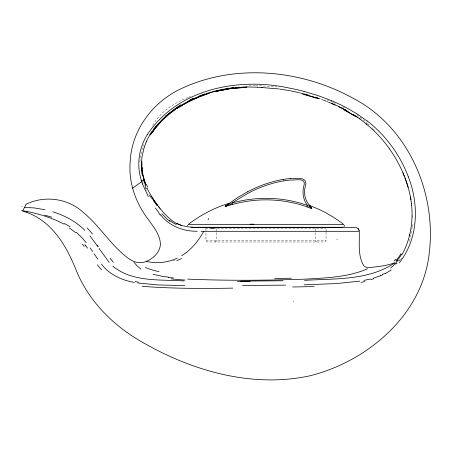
<?xml version="1.0" encoding="UTF-8"?>
<svg xmlns="http://www.w3.org/2000/svg" width="453" height="453" viewBox="0 0 453 453"><rect width="100%" height="100%" fill="white"/><g stroke="black" fill="none" stroke-linecap="round" stroke-linejoin="round"><path stroke-width="0.34" stroke-dasharray="2.27 1.7" d="M412.791 217.604L412.791 214.348M139.852 161.834L141.472 151.783L143.437 144.592M412.253 226.721L412.53 223.471M412.202 227.372L409.246 242.757M326.047 231.54L326.149 228.233M326.047 232.225L326.047 240.458L325.599 241.534L324.518 241.981L207.48 241.981L206.404 241.534L205.956 240.458L205.956 232.225M145.6 188.522L145.753 187.933M152.701 125.379C160.226 111.851 173.793 103.261 187.78 97.554M401.188 258.771L402.066 257.819M398.447 260.764L400.101 259.812M398.583 260.707L400.316 259.722L398.629 260.679M188.369 97.293L191.919 95.86M215.073 241.981L216.149 241.534L216.636 240.458L216.602 227.967M205.849 228.233L205.956 228.793L326.047 228.793M205.956 240.458L326.047 240.458M248.907 85.141L254.705 85.402M255.345 85.436L276.596 86.897M316.93 241.981L315.849 241.534L315.401 240.458L315.401 227.27M326.806 99.603L328.567 100.351M330.9 101.387L332.649 102.163M333.232 102.423L336.132 103.765M342.491 106.795L344.767 107.944M356.941 114.886L359.019 116.37M360.056 117.112L367.27 123.352M367.745 123.777L369.15 125.073M371.947 127.678L372.859 128.573M373.312 129.02L374.676 130.356M154.716 202.944L147.689 192.853M145.379 188.527L147.027 191.619M142.338 181.296L143.527 184.297M205.956 228.793L205.956 231.54"/><path stroke-width="0.68" d="M187.582 225.713L187.678 225.215M401.975 254.711C410.339 239.779 413.261 222.066 411.624 205.124M409.45 235.543L409.659 234.682M144.218 147.157L141.959 156.885L141.364 165.945M144.218 147.157L146.84 140.385L150.345 134.014M146.104 142.044L146.279 141.625M22.882 210.679L24.547 207.349L34.558 207.961L44.955 209.739M24.592 207.259L26.048 204.343M344.076 226.71L344.325 225.215M203.799 231.319C198.454 240.996 191.206 249.903 181.687 255.719M147.361 134.603C177.57 88.754 238.856 76.914 289.609 88.137A224.801 224.292 20.3 0 1 304.025 91.376M150.583 133.629L151.313 132.474M150.526 134.835L155.538 127.774L160.26 122.361L155.538 127.774L151.342 133.595C157.678 123.986 166.228 116.03 175.6 109.433M149.994 134.971C162.015 115.102 182.661 102.27 204.054 94.518M153.867 128.72L154.405 127.984M225.158 206.24L226.285 205.379M399.263 262.819C418.391 238.958 419.274 204.445 408.295 176.829M225.6 206.019L226.726 205.164M226.211 205.554L237.236 197.814L247.553 191.783M394.393 263.108C368.346 280.662 334.603 278.493 304.58 280.345M132.593 188.125L141.676 181.766L141.336 180.713L144.082 180.135L142.27 173.137L141.54 165.94M391.279 269.999L385.344 273.561M209.377 93.193L195.804 98.165L189.269 101.246L176.823 108.539C186.568 102.355 196.857 96.987 207.921 93.595M26.115 204.207C44.507 195.288 67.418 198.21 82.689 211.902C95.606 222.491 105.26 236.273 116.778 248.244C124.014 254.807 132.378 264.41 143.188 262.429C151.421 260.209 159.314 253.861 160.402 244.977C160.538 235.741 154.456 228.216 149.462 221.007C136.087 204.15 128.171 182.791 130.238 161.087C131.806 130.345 152.168 102.933 179.399 89.524C234.19 62.922 301.596 69.496 354.014 98.743C408.878 127.882 436.754 193.323 429.189 253.612C422.207 315.26 367.349 361.5 309.693 375.854C249.846 388.697 187.236 369.58 136.047 338.448C110.362 322.525 88.528 299.767 76.755 271.664C66.744 246.007 51.115 218.901 22.65 211.143M187.938 101.948L201.098 95.979M229.688 204.195L227.129 205.413M230.679 203.725L248.267 193.131A119.705 119.705 0 0 1 283.799 180.832M177.361 258.063L174.835 259.178M190.764 99.711L193.188 98.578M226.891 205.526L225.645 206.064M191.834 99.179L193.103 98.595M367.53 268.799C347.904 277.338 326.013 277.932 304.977 279.15C265.866 280.458 226.687 280.798 187.582 279.11M380.724 275.673L373.47 278.159M173.584 259.665C164.932 262.938 155.351 263.38 146.336 261.449M229.133 203.267C214.343 207.825 200.402 215.056 188.171 224.541L343.833 224.541C333.555 216.579 322.083 210.203 309.914 205.639A1.523 1.523 0 0 1 309.206 205.101M394.654 262.791C386.907 265.707 378.612 266.562 370.441 267.463C368.057 267.598 365.401 267.621 363.719 265.628C357.559 255.492 359.71 242.678 359.257 231.319L201.036 231.307M206.636 93.471L209.246 92.678M210.118 92.423L210.99 92.174M203.992 94.541L218.012 90.549L232.298 87.995M283.81 180.928A93.024 93.024 0 0 1 290.656 179.988C293.872 180.566 305.396 177.35 304.218 184.178A20.136 20.136 0 0 1 304.105 184.892C301.958 191.862 302.927 199.648 307.559 205.413L307.066 206.828L299.931 204.575A124.569 124.569 0 0 0 232.746 204.382L226.806 206.013M211.868 91.931L212.746 91.693M213.623 91.461L219.807 89.971M370.333 279.008L363.855 280.418M226.109 206.183L225.254 206.325M220.396 89.841L221.579 89.586M243.493 87.429L229.065 88.726L216.358 91.279L230.571 88.567L245.016 87.457M214.875 91.591L229.065 88.726M223.363 89.224L224.552 88.998M225.147 88.884L226.942 88.573M143.884 180.209A46.852 46.801 83 0 1 143.324 178.482A46.857 46.812 78.2 0 0 143.884 180.209L144.615 180.928L145.549 184.28M359.835 281.12L336.743 283.555L304.093 284.835M228.737 88.284L229.937 88.114M230.537 88.024L233.544 87.667M311.613 208.148L309.92 205.651M290.515 178.476L298.391 178.261A27.242 27.242 0 0 1 299.835 178.391L301.115 178.578A13.528 13.528 0 0 1 302.428 178.89L305.011 180.356L305.837 182.899A9.264 9.264 0 0 1 305.781 183.986L305.73 184.388A22.814 22.814 0 0 1 305.605 185.152C303.731 191.415 304.201 198.442 308.278 203.759A47.338 47.338 0 0 0 311.12 207.576L307.559 205.413L300.339 203.131A126.07 126.07 0 0 0 232.344 202.938L232.746 204.388M235.956 87.435L239.58 87.186M232.23 88.001L246.789 87.129M311.641 208.148L311.67 208.142A2.956 0.47 20.7 0 1 310.599 207.978M242.004 87.084L246.851 86.976M282.955 280.764L240.543 281.137M285.588 285.141L242.514 285.464M246.851 86.976L257.751 87.197M192.219 227.27L342.893 227.27M355.458 227.508L204.49 227.508C193.08 227.559 180.339 227.655 171.109 219.875C160.934 211.234 153.023 200.056 147.049 188.176M184.716 285.566L157.955 284.948L137.701 282.978M184.014 280.945C160.09 279.342 132.61 282.417 112.865 266.217M197.236 231.256C183.329 231.449 169.054 225.973 160.487 214.682M257.751 87.197L278.578 88.913M261.381 87.378L262.287 87.435M192.163 227.219L192.927 227.27M191.002 227.129L191.449 227.168M173.59 278.029L168.256 277.389M279.478 89.026L290.248 90.764M23.59 210.855C37.644 213.312 51.455 217.604 64.162 224.133M165.215 276.919L153.057 274.342M134.405 282.4C121.766 280.328 109.269 274.563 101.461 264.099M290.843 90.883L298.538 92.554M356.194 227.536L358.221 228.589L359.167 230.651L358.221 228.589M299.127 92.695L300.305 92.978M300.894 93.12L305.299 94.252M304.014 91.421L318.176 95.657L331.149 100.515M306.171 94.49L308.799 95.215M302.519 94.088L316.443 98.176M304.286 94.207L318.165 98.397M312.287 96.24L313.153 96.506M52.78 211.811C64.626 215.407 75.877 221.449 84.711 230.209M181.24 225.334L176.211 223.233M315.752 97.344L317.474 97.927M317.474 97.927L320.045 98.839M321.749 99.467L322.598 99.79M323.448 100.119L325.984 101.115M326.823 101.455L327.666 101.8M328.51 102.146L331.856 103.567M344.976 109.819L348.187 111.534M343.181 109.405L355.735 116.636M344.858 109.954L357.36 117.327M352.91 114.258L355.99 116.189M140.928 269.054L137.038 265.871L133.918 262.134M389.614 149.037C380.979 136.766 370.067 126.172 357.87 117.463A82.559 81.716 32 0 0 356.001 116.178M359.722 118.782L360.084 119.048M367.151 121.042L357.343 114.111L346.188 107.588A176.732 176.63 21.6 0 0 331.132 100.555M366.143 123.845L366.839 124.428M76.342 232.349L81.665 237.395L86.132 242.565M109.162 262.389L99.054 248.42M89.921 235.86L97.848 246.613M160.079 208.476L158.629 206.636M159.02 212.882L155.475 208.097M157.91 205.696L154.411 200.826M309.28 205.203L311.115 207.582A1.523 1.45 -39.3 0 0 311.743 208.018M90.153 247.955L92.639 251.562M389.614 149.037C400.197 164.145 407.921 181.46 410.922 199.722M97.797 259.173L94.077 253.703M153.731 199.824L152.406 197.785M148.352 196.619L142.491 184.037M402.921 172.78L404.314 176.138M404.971 177.831L405.605 179.535M405.809 180.107L406.601 182.395M406.794 182.972L408.136 187.316M144.615 180.928L142.899 174.615L141.953 167.519L142.004 168.844L141.857 161.715M410.452 197.032L410.616 197.927M410.769 198.822L411.426 203.318M411.426 203.318L411.63 205.124M225.656 205.973A1.529 1.365 52.5 0 1 225.22 206.189M208.454 218.986A44.269 0.464 -38.5 0 1 208.057 219.309M208.527 218.816A43.437 0.459 -38.5 0 1 208.125 219.139M337.015 239.495A63.426 1.699 46.1 0 1 337.157 239.643M310.985 208.221A7.265 1.025 19.8 0 1 306.975 206.936M247.57 191.812A121.251 121.251 0 0 1 283.538 179.331M283.555 179.422A94.552 94.552 0 0 1 290.515 178.471M230.407 204.462A36.931 1.914 -25.3 0 1 231.177 204.093M226.664 206.115A5.425 0.776 -17.7 0 1 226.002 206.279M293.199 301.811A108.811 1.212 -21.2 0 1 293.363 301.749M159.065 271.613A115.385 35.968 -11.6 0 1 145.407 267.485M168.59 277.179A109.377 38.85 -14 0 1 165.549 276.726M185.203 280.067A116.387 24.864 -5.1 0 1 171.013 278.838M142.582 184.003A63.811 63.505 24.2 0 1 141.761 181.732M181.54 258.414A32.378 17.044 -47.5 0 1 176.732 260.651M174.784 259.801A54.96 34.083 -57.6 0 1 173.516 260.271M142.049 173.176A46.852 46.801 83 0 0 142.61 175.849A46.857 46.812 78.2 0 1 141.308 165.94M141.642 170.481A46.852 46.801 83 0 1 141.546 169.575M145.957 184.654A58.018 57.372 69.7 0 1 144.303 180.079M145.594 185.47A58.029 58.029 0 0 1 143.686 180.271M141.41 180.69A54.315 54.003 -67.3 0 1 140.249 151.568A58.137 58.08 -45.6 0 1 147.304 134.564M367.23 120.934A128.375 128.375 0 0 1 408.317 176.823M397.972 260.265A79.235 48.511 86.3 0 1 390.599 268.04M385.214 273.323A107.491 73.658 57.4 0 1 382.264 274.501M382.457 274.875A123.788 85.062 70.2 0 1 380.713 275.645M373.844 278.714A162.384 103.958 42.2 0 1 370.718 279.603M365.027 281.573A187.593 96.931 23.8 0 1 361.018 282.327M314.167 286.523A151.444 11.37 0.4 0 1 292.593 286.976M250.079 281.375A156.228 1.082 -0.3 0 1 237.412 281.432M138.459 282.134A160.085 84.111 -26.2 0 1 135.158 281.596M101.585 269.728A54.4 21.138 69.9 0 1 97.31 264.784M84.836 244.671A62.888 2.826 55.1 0 1 85.64 245.843M85.566 245.543A63.058 24.581 47.6 0 1 87.52 248.187M82.406 244.212A64.955 34.241 44.7 0 1 84.179 246.443M69.281 228.046A66.472 65.147 11.7 0 1 75.889 232.87M64.473 223.527A75.311 74.79 80.3 0 1 70.09 226.789M21.659 210.43A15.176 0.759 12.2 0 1 22.361 210.537M214.212 228.38A69.666 5.883 -4.4 0 1 210.883 228.459M160.339 215.09A49.53 25.696 64.3 0 1 158.844 213.272M157.038 205.685A63.856 29.343 62.6 0 1 151.376 196.591M150.651 197.248A74.762 46.019 64.5 0 1 149.779 195.673M146.274 188.55A64.824 63.737 69.3 0 1 145 185.713M204.082 94.428A124.717 124.49 -14.7 0 1 204.943 94.139M331.794 103.703A204.807 204.224 25.3 0 1 335.118 105.175M338.414 106.704A204.807 204.224 25.3 0 1 344.92 109.937M357.485 117.214A83.012 82.135 32.1 0 1 357.859 117.474M401.63 254.303A41.217 28.715 80.9 0 1 396.347 261.104M397.077 263.148A45.119 29.836 89.2 0 1 395.662 264.122M21.914 206.579A22.288 3.896 8.3 0 1 22.14 206.562M176.37 224.563A44.609 22.741 69.1 0 1 169.552 220.379M169.994 221.426A42.22 17.52 61.6 0 1 161.874 213.646M147.678 187.202A64.858 61.942 68 0 1 146.472 184.439M253.884 224.173A76.778 0.696 -0.7 0 1 250.096 224.212M26.325 211.71A16.727 0.713 11.8 0 1 27.197 211.868M44.62 215.203A76.381 49.836 21.5 0 1 51.676 217.151M87.084 227.972A69.201 62.854 36.3 0 1 92.508 233.986M98.25 246.54A45.742 2.265 57.1 0 1 97.202 244.96M113.369 262.264A59.62 27.293 74.8 0 1 110.056 258.25M232.791 288.114A144.552 15.159 -2 0 1 142.282 286.307M291.324 278.21A146.177 7.157 -0.2 0 1 274.614 278.453M395.803 259.269A45.136 27.135 -81 0 1 393.872 261.109M401.024 253.567A41.24 28.363 84 0 1 395.99 260.424M331.924 103.409A202.038 201.806 24.9 0 1 345.871 110.073M188.929 100.538A124.711 124.615 -8 0 1 191.387 99.366M198.912 96.161A124.711 124.615 -8 0 1 204.903 94.014M176.783 107.355A108.607 108.544 -53.9 0 1 180.906 104.807M157.083 125.487A78.828 77.735 -40 0 1 157.661 124.79M161.925 120.13A78.828 77.735 -40 0 1 165.181 117.021M154.943 127.253A70.878 70.849 -6.2 0 1 155.498 126.534M151.461 132.033A91.121 90.226 -63 0 1 151.71 131.653M171.795 111.37L165.832 115.991L177.412 107.225L171.795 111.37"/></g></svg>
